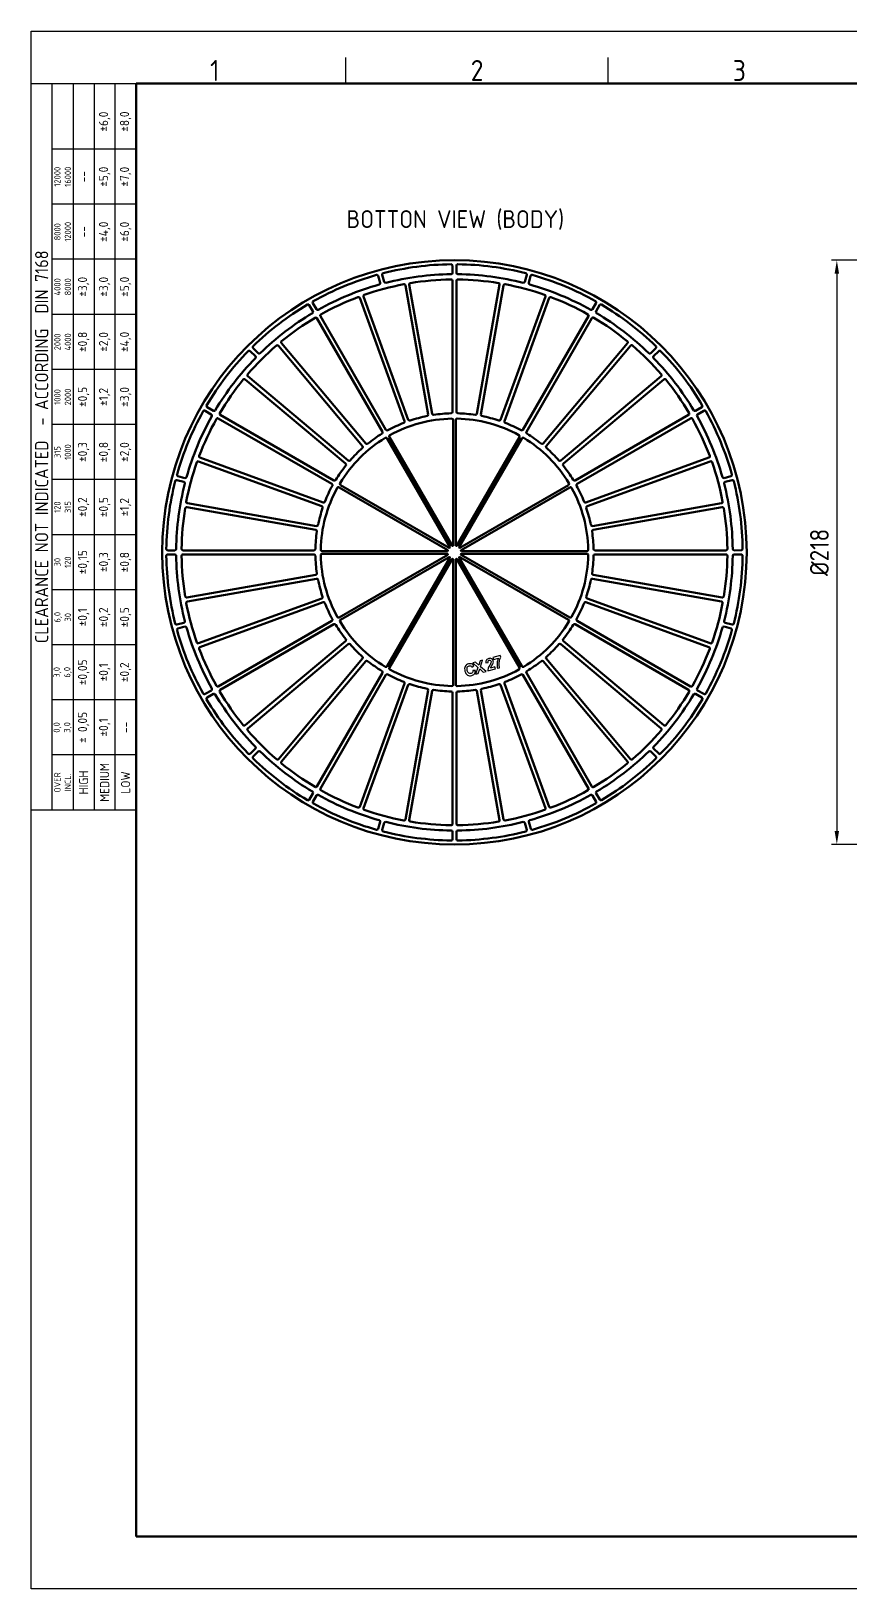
# Model space of a CAD drawing. Extents: x 0 to 900, y 0 to 581.
# Drawn here: x 0 to 305, y 0 to 581 of the extents above; entities that cross this region are included whole.
import ezdxf
from ezdxf.enums import TextEntityAlignment as Align

# ---------------------------------------------------------------- set-up
doc = ezdxf.new("R2010")
doc.units = 0
doc.header["$LTSCALE"] = 2
doc.linetypes.add('AM_ISO02W050', pattern=[7.5, 6, -1.5])
doc.layers.get('0').update_dxf_attribs({"linetype": 'CONTINUOUS'})
doc.layers.get('Defpoints').update_dxf_attribs({"linetype": 'CONTINUOUS'})
for name, color, linetype, lineweight in [('AM_0', 7, 'CONTINUOUS', 50), ('AM_3', 6, 'AM_ISO02W050', 25), ('AM_4', 3, 'CONTINUOUS', 25), ('AM_BOR', 7, 'CONTINUOUS', 50)]:
    doc.layers.add(name, color=color, linetype=linetype, lineweight=lineweight)
doc.layers.add('Camada 1', color=7, linetype='CONTINUOUS')
doc.styles.add('ACISOTS', font='isocp.shx', dxfattribs={"height": 1})
doc.styles.get("Standard").update_dxf_attribs({"font": 'ISOCP.SHX'})
doc.dimstyles.new('AM_ISO', dxfattribs={"dimtxt": 3.5, "dimasz": 2.5, "dimexe": 1, "dimexo": 1, "dimgap": 1.5, "dimtad": 1, "dimdsep": 46, "dimtxsty": 'Standard', "dimcen": 0, "dimclrd": 256, "dimclre": 256, "dimclrt": 2, "dimadec": 0, "dimazin": 2, "dimtp": 0.1, "dimtm": 0.1, "dimtfac": 0.71, "dimtdec": 3, "dimtmove": 0, "dimatfit": 3, "dimfxl": 1, "dimlwd": -1, "dimlwe": -1, "dimarcsym": 0})

# ---------------------------------------------------------------- blocks, each defined once
blk = doc.blocks.new('A3 ZTL')
for p, q in [((19.57, 280.82), (19.57, 9.78)), ((401.17, 280.82), (19.57, 280.82)), ((401.17, 9.78), (401.17, 280.82)), ((19.57, 9.78), (401.17, 9.78))]:
    blk.add_line(p, q)
at = {"layer": 'AM_BOR', "color": 135, "lineweight": 25}
for p, q in [((0, 0), (0, 290.61)), ((0, 290.61), (410.96, 290.61)), ((205.48, 280.82), (205.48, 290.61)), ((410.96, 290.61), (410.96, 0)), ((58.71, 280.82), (58.71, 285.71)), ((107.63, 280.82), (107.63, 285.71)), ((156.56, 280.82), (156.56, 285.71)), ((254.4, 280.82), (254.4, 285.71)), ((303.33, 280.82), (303.33, 285.71)), ((352.25, 280.82), (352.25, 285.71)), ((3.91, 145.3), (3.91, 280.82)), ((7.83, 280.82), (7.83, 145.3)), ((11.74, 280.82), (11.74, 145.3)), ((15.66, 145.3), (15.66, 280.82)), ((19.57, 268.59), (3.91, 268.59)), ((19.57, 258.32), (3.91, 258.32)), ((19.57, 248.04), (3.91, 248.04)), ((19.57, 237.77), (3.91, 237.77)), ((406.07, 235.32), (401.17, 235.32)), ((19.57, 227.5), (3.91, 227.5)), ((19.57, 217.22), (3.91, 217.22)), ((19.57, 206.95), (3.91, 206.95)), ((19.57, 196.67), (3.91, 196.67)), ((406.07, 190.31), (401.17, 190.31)), ((19.57, 186.4), (3.91, 186.4)), ((19.57, 176.13), (3.91, 176.13)), ((19.57, 165.85), (3.91, 165.85)), ((19.57, 155.58), (3.91, 155.58)), ((401.17, 145.3), (410.96, 145.3)), ((406.07, 100.29), (401.17, 100.29)), ((406.07, 55.28), (401.17, 55.28)), ((205.48, 9.78), (205.48, 0)), ((410.96, 0), (0, 0))]:
    blk.add_line(p, q, dxfattribs=at)
blk.add_lwpolyline([(19.57, 145.3), (0, 145.3), (0, 280.82), (19.57, 280.82)], close=True, dxfattribs=at)
at = {"layer": 'AM_BOR', "color": 135, "lineweight": 25, "style": 'ACISOTS'}
for s, p in [('1', (34.25, 283.27)), ('2', (83.17, 283.27)), ('3', (132.09, 283.27)), ('4', (181.02, 283.27)), ('5', (229.94, 283.27)), ('6', (278.86, 283.27)), ('7', (327.79, 283.27)), ('8', (376.71, 283.27)), ('A', (403.62, 257.83)), ('B', (403.62, 212.82)), ('C', (403.62, 167.81)), ('D', (403.62, 122.8)), ('E', (403.62, 77.79)), ('F', (403.62, 32.78))]:
    blk.add_text(s, height=3.91, dxfattribs=at).set_placement(p, align=Align.MIDDLE)
at = {"layer": 'AM_BOR', "color": 135, "lineweight": 25, "attachment_point": 5, "rotation": 90}
for s, insert, char_height, width in [('±6,0', (13.7, 273.73), 1.712, 10.274), ('±8,0', (17.61, 273.73), 1.712, 10.274), ('12000\\P16000', (5.87, 263.45), 1.174, 10.274), ('±5,0', (13.7, 263.45), 1.712, 10.274), ('±7,0', (17.61, 263.45), 1.712, 10.274), ('--', (9.78, 263.45), 1.712, 10.274), ('8000\\P12000', (5.87, 253.18), 1.174, 10.274), ('--', (9.78, 253.18), 1.712, 10.274), ('±4,0', (13.7, 253.18), 1.712, 10.274), ('±6,0', (17.61, 253.18), 1.712, 10.274), ('{\\Fisocp.shx|c0;CLEARANCE NOT INDICATED  - ACCORDING  DIN 7168}', (1.96, 213.06), 2.4462, 135.5186), ('4000\\P8000', (5.87, 242.91), 1.174, 10.274), ('±3,0', (9.78, 242.91), 1.712, 10.274), ('±3,0', (13.7, 242.91), 1.712, 10.274), ('±5,0', (17.61, 242.91), 1.712, 10.274), ('2000\\P4000', (5.87, 232.63), 1.174, 10.274), ('±0,8', (9.78, 232.63), 1.712, 10.274), ('±2,0', (13.7, 232.63), 1.712, 10.274), ('±4,0', (17.61, 232.63), 1.712, 10.274), ('±0,5', (9.78, 222.36), 1.712, 10.274), ('±1,2', (13.7, 222.36), 1.712, 10.274), ('±3,0', (17.61, 222.36), 1.712, 10.274), ('1000\\P2000', (5.87, 222.36), 1.174, 10.274), ('315\\P1000', (5.87, 212.08), 1.174, 10.274), ('±0,3', (9.78, 212.08), 1.712, 10.274), ('±0,8', (13.7, 212.08), 1.712, 10.274), ('±2,0', (17.61, 212.08), 1.712, 10.274), ('±0,2', (9.78, 201.81), 1.712, 10.274), ('±0,5', (13.7, 201.81), 1.712, 10.274), ('120\\P315', (5.87, 201.81), 1.174, 10.274), ('±1,2', (17.61, 201.81), 1.712, 10.274), ('30\\P120', (5.87, 191.54), 1.174, 10.274), ('±0,15', (9.78, 191.54), 1.712, 10.274), ('±0,3', (13.7, 191.54), 1.712, 10.274), ('±0,8', (17.61, 191.54), 1.712, 10.274), ('6,0\\P30', (5.87, 181.26), 1.174, 10.274), ('±0,1', (9.78, 181.26), 1.712, 10.274), ('±0,2', (13.7, 181.26), 1.712, 10.274), ('±0,5', (17.61, 181.26), 1.712, 10.274), ('3,0\\P6,0', (5.87, 170.99), 1.174, 10.274), ('±0,05', (9.78, 170.99), 1.712, 10.274), ('±0,1', (13.7, 170.99), 1.712, 10.274), ('±0,2', (17.61, 170.99), 1.712, 10.274), ('± 0,05', (9.78, 160.71), 1.712, 10.274), ('0,0\\P3,0', (5.87, 160.71), 1.174, 10.274), ('\\pt4.69206;±0,1', (13.7, 160.71), 1.7123, 10.274), ('--', (17.61, 160.71), 1.712, 10.274), ('{\\Fisocp.shx|c0;OVER\\PINCL.}', (5.87, 150.44), 1.1742, 10.274), ('HIGH', (9.78, 150.44), 1.712, 10.274), ('MEDIUM', (13.7, 150.44), 1.712, 10.274), ('LOW', (17.61, 150.44), 1.712, 10.274)]:
    blk.add_mtext(s, dxfattribs=dict(at, insert=insert, char_height=char_height, width=width))
blk = doc.blocks.new('A$C0FCF02A0')
at = {"layer": 'Camada 1', "color": 7}
for points, knots in [([(0.77, 0.44), (0.77, 0.44), (0.99, 0.37), (0.99, 0.37), (0.99, 0.37), (0.95, 0.24), (0.9, 0.15), (0.82, 0.09), (0.82, 0.09), (0.74, 0.03), (0.64, 0), (0.52, 0), (0.52, 0), (0.37, 0), (0.24, 0.05), (0.15, 0.15), (0.15, 0.15), (0.05, 0.26), (0, 0.4), (0, 0.58), (0, 0.58), (0, 0.77), (0.05, 0.91), (0.15, 1.02), (0.15, 1.02), (0.24, 1.12), (0.37, 1.17), (0.53, 1.17), (0.53, 1.17), (0.67, 1.17), (0.78, 1.13), (0.87, 1.05), (0.87, 1.05), (0.92, 1), (0.96, 0.93), (0.98, 0.84), (0.98, 0.84), (0.98, 0.84), (0.76, 0.79), (0.76, 0.79), (0.76, 0.79), (0.74, 0.85), (0.72, 0.89), (0.67, 0.93), (0.67, 0.93), (0.63, 0.96), (0.58, 0.98), (0.52, 0.98), (0.52, 0.98), (0.43, 0.98), (0.37, 0.95), (0.31, 0.89), (0.31, 0.89), (0.26, 0.83), (0.24, 0.73), (0.24, 0.59), (0.24, 0.59), (0.24, 0.45), (0.26, 0.35), (0.31, 0.29), (0.31, 0.29), (0.36, 0.23), (0.43, 0.2), (0.51, 0.2), (0.51, 0.2), (0.58, 0.2), (0.63, 0.21), (0.67, 0.25), (0.67, 0.25), (0.72, 0.29), (0.75, 0.35), (0.77, 0.44)], [0, 0, 0, 0, 0.055556, 0.055556, 0.055556, 0.055556, 0.111111, 0.111111, 0.111111, 0.111111, 0.166667, 0.166667, 0.166667, 0.166667, 0.222222, 0.222222, 0.222222, 0.222222, 0.277778, 0.277778, 0.277778, 0.277778, 0.333333, 0.333333, 0.333333, 0.333333, 0.388889, 0.388889, 0.388889, 0.388889, 0.444444, 0.444444, 0.444444, 0.444444, 0.5, 0.5, 0.5, 0.5, 0.555556, 0.555556, 0.555556, 0.555556, 0.611111, 0.611111, 0.611111, 0.611111, 0.666667, 0.666667, 0.666667, 0.666667, 0.722222, 0.722222, 0.722222, 0.722222, 0.777778, 0.777778, 0.777778, 0.777778, 0.833333, 0.833333, 0.833333, 0.833333, 0.888889, 0.888889, 0.888889, 0.888889, 0.944444, 0.944444, 0.944444, 0.944444, 1, 1, 1, 1]), ([(0.91, 0.02), (0.91, 0.02), (1.3, 0.61), (1.3, 0.61), (1.3, 0.61), (1.3, 0.61), (0.95, 1.15), (0.95, 1.15), (0.95, 1.15), (0.95, 1.15), (1.21, 1.15), (1.21, 1.15), (1.21, 1.15), (1.21, 1.15), (1.44, 0.79), (1.44, 0.79), (1.44, 0.79), (1.44, 0.79), (1.67, 1.15), (1.67, 1.15), (1.67, 1.15), (1.67, 1.15), (1.93, 1.15), (1.93, 1.15), (1.93, 1.15), (1.93, 1.15), (1.58, 0.6), (1.58, 0.6), (1.58, 0.6), (1.58, 0.6), (1.97, 0.02), (1.97, 0.02), (1.97, 0.02), (1.97, 0.02), (1.69, 0.02), (1.69, 0.02), (1.69, 0.02), (1.69, 0.02), (1.44, 0.41), (1.44, 0.41), (1.44, 0.41), (1.44, 0.41), (1.19, 0.02), (1.19, 0.02), (1.19, 0.02), (1.19, 0.02), (0.91, 0.02), (0.91, 0.02)], [0, 0, 0, 0, 0.083333, 0.083333, 0.083333, 0.083333, 0.166667, 0.166667, 0.166667, 0.166667, 0.25, 0.25, 0.25, 0.25, 0.333333, 0.333333, 0.333333, 0.333333, 0.416667, 0.416667, 0.416667, 0.416667, 0.5, 0.5, 0.5, 0.5, 0.583333, 0.583333, 0.583333, 0.583333, 0.666667, 0.666667, 0.666667, 0.666667, 0.75, 0.75, 0.75, 0.75, 0.833333, 0.833333, 0.833333, 0.833333, 0.916667, 0.916667, 0.916667, 0.916667, 1, 1, 1, 1]), ([(2.91, 0.22), (2.91, 0.22), (2.91, 0.02), (2.91, 0.02), (2.91, 0.02), (2.91, 0.02), (2.15, 0.02), (2.15, 0.02), (2.15, 0.02), (2.16, 0.1), (2.18, 0.17), (2.23, 0.24), (2.23, 0.24), (2.27, 0.3), (2.35, 0.4), (2.47, 0.51), (2.47, 0.51), (2.57, 0.6), (2.63, 0.66), (2.65, 0.69), (2.65, 0.69), (2.68, 0.74), (2.7, 0.78), (2.7, 0.83), (2.7, 0.83), (2.7, 0.88), (2.68, 0.91), (2.66, 0.94), (2.66, 0.94), (2.63, 0.97), (2.59, 0.98), (2.55, 0.98), (2.55, 0.98), (2.5, 0.98), (2.47, 0.96), (2.44, 0.94), (2.44, 0.94), (2.41, 0.91), (2.4, 0.86), (2.39, 0.8), (2.39, 0.8), (2.39, 0.8), (2.18, 0.82), (2.18, 0.82), (2.18, 0.82), (2.19, 0.94), (2.23, 1.03), (2.3, 1.08), (2.3, 1.08), (2.37, 1.13), (2.45, 1.16), (2.55, 1.16), (2.55, 1.16), (2.67, 1.16), (2.75, 1.13), (2.82, 1.07), (2.82, 1.07), (2.88, 1.01), (2.91, 0.93), (2.91, 0.84), (2.91, 0.84), (2.91, 0.79), (2.9, 0.74), (2.89, 0.7), (2.89, 0.7), (2.87, 0.65), (2.84, 0.6), (2.8, 0.55), (2.8, 0.55), (2.77, 0.52), (2.72, 0.47), (2.66, 0.41), (2.66, 0.41), (2.59, 0.34), (2.54, 0.3), (2.53, 0.28), (2.53, 0.28), (2.51, 0.26), (2.49, 0.24), (2.48, 0.22), (2.48, 0.22), (2.48, 0.22), (2.91, 0.22), (2.91, 0.22)], [0, 0, 0, 0, 0.047619, 0.047619, 0.047619, 0.047619, 0.095238, 0.095238, 0.095238, 0.095238, 0.142857, 0.142857, 0.142857, 0.142857, 0.190476, 0.190476, 0.190476, 0.190476, 0.238095, 0.238095, 0.238095, 0.238095, 0.285714, 0.285714, 0.285714, 0.285714, 0.333333, 0.333333, 0.333333, 0.333333, 0.380952, 0.380952, 0.380952, 0.380952, 0.428571, 0.428571, 0.428571, 0.428571, 0.47619, 0.47619, 0.47619, 0.47619, 0.52381, 0.52381, 0.52381, 0.52381, 0.571429, 0.571429, 0.571429, 0.571429, 0.619048, 0.619048, 0.619048, 0.619048, 0.666667, 0.666667, 0.666667, 0.666667, 0.714286, 0.714286, 0.714286, 0.714286, 0.761905, 0.761905, 0.761905, 0.761905, 0.809524, 0.809524, 0.809524, 0.809524, 0.857143, 0.857143, 0.857143, 0.857143, 0.904762, 0.904762, 0.904762, 0.904762, 0.952381, 0.952381, 0.952381, 0.952381, 1, 1, 1, 1]), ([(2.97, 0.94), (2.97, 0.94), (2.97, 1.14), (2.97, 1.14), (2.97, 1.14), (2.97, 1.14), (3.71, 1.14), (3.71, 1.14), (3.71, 1.14), (3.71, 1.14), (3.71, 0.98), (3.71, 0.98), (3.71, 0.98), (3.65, 0.92), (3.59, 0.83), (3.53, 0.72), (3.53, 0.72), (3.46, 0.61), (3.42, 0.49), (3.38, 0.36), (3.38, 0.36), (3.35, 0.23), (3.33, 0.12), (3.33, 0.02), (3.33, 0.02), (3.33, 0.02), (3.12, 0.02), (3.12, 0.02), (3.12, 0.02), (3.13, 0.18), (3.16, 0.34), (3.22, 0.5), (3.22, 0.5), (3.28, 0.66), (3.36, 0.81), (3.47, 0.94), (3.47, 0.94), (3.47, 0.94), (2.97, 0.94), (2.97, 0.94)], [0, 0, 0, 0, 0.1, 0.1, 0.1, 0.1, 0.2, 0.2, 0.2, 0.2, 0.3, 0.3, 0.3, 0.3, 0.4, 0.4, 0.4, 0.4, 0.5, 0.5, 0.5, 0.5, 0.6, 0.6, 0.6, 0.6, 0.7, 0.7, 0.7, 0.7, 0.8, 0.8, 0.8, 0.8, 0.9, 0.9, 0.9, 0.9, 1, 1, 1, 1])]:
    blk.add_open_spline(points, degree=3, knots=knots, dxfattribs=at)
blk = doc.blocks.new('*D33')
at = {"layer": 'AM_4'}
for p, q in [((335.68, 495.74), (298.54, 495.74)), ((300.54, 490.74), (300.54, 282.74)), ((335.68, 277.74), (298.54, 277.74))]:
    blk.add_line(p, q, dxfattribs=at)
for points in [[(299.71, 490.74), (301.37, 490.74), (300.54, 495.74)], [(299.71, 282.74), (301.37, 282.74), (300.54, 277.74)]]:
    blk.add_solid(points, dxfattribs=at)
at = {"layer": 'Defpoints', "color": 0}
for p in [(337.68, 495.74), (300.54, 277.74), (337.68, 277.74)]:
    blk.add_point(p, dxfattribs=at)
at = {"layer": 'AM_4', "color": 3, "insert": (294.04, 386.74), "char_height": 7, "attachment_point": 5, "rotation": 90}
blk.add_mtext('%%C218', dxfattribs=at)

msp = doc.modelspace()

# ---------------------------------------------------------------- hatches: boundary and pattern name
at = {"layer": 'AM_3'}
h = msp.add_hatch(dxfattribs=at)
h.set_pattern_fill('ANSI31', color=256, scale=15, style=0)
h.paths.add_polyline_path([(78.278, 102.972), (76.724, 102.972), (76.724, 95.972), (83.474, 95.972), (83.474, 99.972, -0.2679492)])
h.paths.add_polyline_path([(83.474, 63.972), (76.724, 63.972), (76.724, 56.972), (78.278, 56.972, -0.2679492), (83.474, 59.972)])
h = msp.add_hatch(dxfattribs=at)
h.set_pattern_fill('ANSI31', color=256, scale=15, style=0)
h.paths.add_polyline_path([(86.474, 95.972), (90.224, 99.722), (90.224, 102.972), (88.671, 102.972, -0.2679492), (83.474, 99.972), (83.474, 95.972)])
h.paths.add_polyline_path([(90.224, 56.972), (90.224, 60.222), (86.474, 63.972), (83.474, 63.972), (83.474, 59.972, -0.2679492), (88.671, 56.972)])

# ---------------------------------------------------------------- linework, layer by layer
at = {"layer": 'AM_0'}
for p, q in [((130.186, 487.286), (129.468, 489.889)), ((131.639, 487.672), (130.94, 490.28)), ((157.154, 491.035), (157.134, 493.735)), ((158.657, 491.032), (158.657, 493.732)), ((184.173, 487.676), (184.853, 490.289)), ((185.625, 487.284), (186.323, 489.892)), ((148.072, 438.198), (139.579, 486.362)), ((141.057, 486.623), (149.549, 438.459)), ((157.157, 439.124), (157.157, 488.031)), ((158.657, 488.031), (158.657, 439.124)), ((166.265, 438.459), (174.758, 486.623)), ((176.235, 486.362), (167.742, 438.198)), ((105.107, 476.685), (103.74, 479.014)), ((106.411, 477.434), (105.06, 479.772)), ((139.286, 435.708), (122.559, 481.666)), ((123.968, 482.179), (140.695, 436.221)), ((175.119, 436.221), (191.847, 482.179)), ((193.256, 481.666), (176.529, 435.708)), ((209.403, 477.439), (210.736, 479.787)), ((210.703, 476.684), (212.053, 479.022)), ((131.065, 431.731), (106.612, 474.086)), ((107.911, 474.836), (132.364, 432.481)), ((183.45, 432.481), (207.904, 474.836)), ((209.203, 474.086), (184.749, 431.731)), ((83.626, 459.955), (81.703, 461.85)), ((84.692, 461.015), (82.782, 462.925)), ((123.66, 426.386), (92.223, 463.851)), ((93.372, 464.816), (124.809, 427.35)), ((191.005, 427.35), (222.442, 464.816)), ((223.591, 463.851), (192.154, 426.386)), ((231.123, 461.02), (233.018, 462.943)), ((232.184, 459.955), (234.093, 461.864)), ((117.296, 419.837), (79.831, 451.274)), ((80.795, 452.423), (118.26, 420.986)), ((197.555, 420.986), (235.02, 452.423)), ((235.984, 451.274), (198.519, 419.837)), ((67.207, 438.234), (64.859, 439.568)), ((67.962, 439.535), (65.624, 440.885)), ((112.165, 412.282), (69.811, 436.736)), ((70.561, 438.035), (112.915, 413.581)), ((157.407, 389.351), (157.407, 436.129)), ((158.407, 436.129), (158.407, 389.351)), ((202.899, 413.581), (245.254, 438.035)), ((246.004, 436.736), (203.649, 412.282)), ((247.854, 439.54), (250.182, 440.907)), ((248.602, 438.236), (250.941, 439.586)), ((156.168, 388.751), (132.779, 429.262)), ((133.645, 429.762), (157.034, 389.251)), ((158.781, 389.251), (182.169, 429.762)), ((183.035, 429.262), (159.647, 388.751)), ((108.425, 403.951), (62.467, 420.678)), ((62.98, 422.088), (108.938, 405.361)), ((206.877, 405.361), (252.834, 422.088)), ((253.347, 420.678), (207.39, 403.951)), ((56.97, 413.005), (54.357, 413.685)), ((57.363, 414.456), (54.754, 415.155)), ((258.455, 414.461), (261.057, 415.178)), ((258.84, 413.008), (261.448, 413.706)), ((155.395, 387.612), (114.884, 411.001)), ((115.384, 411.867), (155.895, 388.478)), ((159.92, 388.478), (200.43, 411.867)), ((200.93, 411.001), (160.42, 387.612)), ((106.188, 395.097), (58.024, 403.59)), ((58.284, 405.067), (106.448, 396.574)), ((209.366, 396.574), (257.53, 405.067)), ((257.791, 403.59), (209.627, 395.097)), ((53.611, 385.985), (50.911, 385.966)), ((53.615, 387.489), (50.915, 387.489)), ((56.615, 387.489), (105.522, 387.489)), ((105.522, 385.989), (56.615, 385.989)), ((108.517, 387.239), (155.295, 387.239)), ((155.295, 386.239), (108.517, 386.239)), ((114.884, 362.477), (155.395, 385.866)), ((155.895, 385), (115.384, 361.611)), ((132.779, 344.216), (156.168, 384.727)), ((157.034, 384.227), (133.645, 343.716)), ((157.407, 337.349), (157.407, 384.127)), ((158.407, 384.127), (158.407, 337.349)), ((182.169, 343.716), (158.781, 384.227)), ((159.647, 384.727), (183.035, 344.216)), ((200.43, 361.611), (159.92, 385)), ((160.42, 385.866), (200.93, 362.477)), ((160.52, 387.239), (207.297, 387.239)), ((207.297, 386.239), (160.52, 386.239)), ((210.292, 387.489), (259.2, 387.489)), ((259.2, 385.989), (210.292, 385.989)), ((262.2, 385.989), (264.9, 385.989)), ((262.203, 387.493), (264.903, 387.512)), ((58.024, 369.888), (106.188, 378.381)), ((209.627, 378.381), (257.791, 369.888)), ((106.448, 376.904), (58.284, 368.411)), ((257.53, 368.411), (209.366, 376.904)), ((62.467, 352.8), (108.425, 369.527)), ((108.938, 368.118), (62.98, 351.39)), ((252.834, 351.39), (206.877, 368.118)), ((207.39, 369.527), (253.347, 352.8)), ((56.974, 360.471), (54.366, 359.772)), ((69.811, 336.742), (112.165, 361.196)), ((203.649, 361.196), (246.004, 336.742)), ((258.845, 360.473), (261.458, 359.793)), ((57.36, 359.017), (54.757, 358.3)), ((112.915, 359.897), (70.561, 335.443)), ((245.254, 335.443), (202.899, 359.897)), ((258.452, 359.022), (261.06, 358.323)), ((79.831, 322.204), (117.296, 353.641)), ((118.26, 352.492), (80.795, 321.055)), ((235.02, 321.055), (197.555, 352.492)), ((198.519, 353.641), (235.984, 322.204)), ((92.223, 309.627), (123.66, 347.092)), ((124.809, 346.128), (93.372, 308.663)), ((222.442, 308.663), (191.005, 346.128)), ((192.154, 347.092), (223.591, 309.627)), ((106.612, 299.392), (131.065, 341.747)), ((132.364, 340.997), (107.911, 298.642)), ((122.559, 291.812), (139.286, 337.77)), ((140.695, 337.257), (123.968, 291.299)), ((191.847, 291.299), (175.119, 337.257)), ((176.529, 337.77), (193.256, 291.812)), ((207.904, 298.642), (183.45, 340.997)), ((184.749, 341.747), (209.203, 299.392)), ((67.212, 335.242), (64.874, 333.892)), ((67.961, 333.938), (65.633, 332.572)), ((139.579, 287.116), (148.072, 335.28)), ((149.549, 335.02), (141.057, 286.855)), ((157.157, 285.447), (157.157, 334.354)), ((158.657, 334.354), (158.657, 285.447)), ((174.758, 286.855), (166.265, 335.02)), ((167.742, 335.28), (176.235, 287.116)), ((247.852, 333.943), (250.191, 332.593)), ((248.607, 335.244), (250.955, 333.911)), ((83.631, 313.523), (81.722, 311.614)), ((84.692, 312.458), (82.796, 310.535)), ((231.123, 312.463), (233.032, 310.553)), ((232.189, 313.523), (234.112, 311.628)), ((105.112, 296.794), (103.761, 294.456)), ((210.708, 296.793), (212.075, 294.464)), ((106.412, 296.039), (105.079, 293.691)), ((209.404, 296.044), (210.754, 293.706)), ((130.19, 286.194), (129.491, 283.586)), ((131.641, 285.802), (130.961, 283.189)), ((184.176, 285.806), (184.875, 283.198)), ((185.629, 286.192), (186.347, 283.589)), ((157.157, 282.447), (157.157, 279.746)), ((158.661, 282.443), (158.68, 279.743))]:
    msp.add_line(p, q, dxfattribs=at)
msp.add_circle((157.907, 386.739), 109, dxfattribs=at)
for centre, radius, start, end in [((157.907, 386.739), 107.5, 90.681729, 104.330642), ((156.634, 493.731), 0.5, 0.41399, 90.681729), ((159.157, 493.732), 0.5, 89.330642, 180), ((157.907, 386.739), 107.5, 75.681729, 89.330642), ((157.907, 386.739), 107.5, 105.681729, 119.330642), ((128.986, 489.756), 0.5, 15.41399, 105.681729), ((131.423, 490.41), 0.5, 104.330642, 195), ((157.907, 386.739), 103.8, 90.68866, 104.313313), ((157.907, 386.739), 101.8, 90.707024, 99.292976), ((156.657, 488.031), 0.5, 0, 90.707024), ((156.654, 491.032), 0.5, 270.68866, 0.41399), ((159.157, 491.032), 0.5, 180, 269.313313), ((159.157, 488.031), 0.5, 89.292976, 180), ((157.907, 386.739), 103.8, 75.68866, 89.313313), ((157.907, 386.739), 101.8, 80.707024, 89.292976), ((184.369, 490.415), 0.5, 345.41399, 75.681729), ((186.806, 489.763), 0.5, 74.330642, 165), ((157.907, 386.739), 107.5, 60.681729, 74.330642), ((157.907, 386.739), 103.8, 105.68866, 119.313313), ((124.438, 482.35), 0.5, 109.292976, 200), ((157.907, 386.739), 101.8, 100.707024, 109.292976), ((129.704, 487.153), 0.5, 285.68866, 15.41399), ((132.122, 487.801), 0.5, 195, 284.313313), ((139.087, 486.275), 0.5, 10, 100.707024), ((141.549, 486.71), 0.5, 99.292976, 190), ((174.266, 486.71), 0.5, 350, 80.707024), ((176.728, 486.275), 0.5, 79.292976, 170), ((157.907, 386.739), 101.8, 70.707024, 79.292976), ((183.689, 487.802), 0.5, 255.68866, 345.41399), ((186.108, 487.154), 0.5, 165, 254.313313), ((157.907, 386.739), 103.8, 60.68866, 74.313313), ((191.377, 482.35), 0.5, 340, 70.707024), ((157.907, 386.739), 107.5, 120.681729, 134.330642), ((103.309, 478.761), 0.5, 30.41399, 120.681729), ((104.675, 476.432), 0.5, 300.68866, 30.41399), ((105.493, 480.022), 0.5, 119.330642, 210), ((106.844, 477.684), 0.5, 210, 299.313313), ((157.907, 386.739), 101.8, 110.707024, 119.292976), ((122.089, 481.495), 0.5, 20, 110.707024), ((193.726, 481.495), 0.5, 69.292976, 160), ((157.907, 386.739), 101.8, 60.707024, 69.292976), ((208.968, 477.686), 0.5, 240.68866, 330.41399), ((210.301, 480.034), 0.5, 330.41399, 60.681729), ((211.136, 476.434), 0.5, 150, 239.313313), ((212.486, 478.772), 0.5, 59.330642, 150), ((157.907, 386.739), 107.5, 45.681729, 59.330642), ((157.907, 386.739), 103.8, 120.68866, 134.313313), ((157.907, 386.739), 101.8, 120.707024, 129.292976), ((106.179, 473.836), 0.5, 30, 120.707024), ((108.344, 475.086), 0.5, 119.292976, 210), ((207.471, 475.086), 0.5, 330, 60.707024), ((209.636, 473.836), 0.5, 59.292976, 150), ((157.907, 386.739), 101.8, 50.707024, 59.292976), ((157.907, 386.739), 103.8, 45.68866, 59.313313), ((93.755, 465.137), 0.5, 129.292976, 220), ((222.059, 465.137), 0.5, 320, 50.707024), ((157.907, 386.739), 107.5, 135.681729, 149.330642), ((157.907, 386.739), 103.8, 135.68866, 149.313313), ((157.907, 386.739), 101.8, 130.707024, 139.292976), ((81.352, 461.494), 0.5, 45.41399, 135.681729), ((83.136, 463.278), 0.5, 134.330642, 225), ((83.275, 459.599), 0.5, 315.68866, 45.41399), ((85.045, 461.369), 0.5, 225, 314.313313), ((91.84, 463.53), 0.5, 40, 130.707024), ((223.974, 463.53), 0.5, 49.292976, 140), ((157.907, 386.739), 101.8, 40.707024, 49.292976), ((230.767, 461.371), 0.5, 225.68866, 315.41399), ((232.537, 459.601), 0.5, 135, 224.313313), ((157.907, 386.739), 103.8, 30.68866, 44.313313), ((232.662, 463.294), 0.5, 315.41399, 45.681729), ((234.446, 461.51), 0.5, 44.330642, 135), ((157.907, 386.739), 107.5, 30.681729, 44.330642), ((157.907, 386.739), 101.8, 140.707024, 149.292976), ((79.509, 450.891), 0.5, 50, 140.707024), ((81.116, 452.806), 0.5, 139.292976, 230), ((234.698, 452.806), 0.5, 310, 40.707024), ((236.305, 450.891), 0.5, 39.292976, 130), ((157.907, 386.739), 101.8, 30.707024, 39.292976), ((157.907, 386.739), 107.5, 150.681729, 164.330642), ((157.907, 386.739), 103.8, 150.68866, 164.313313), ((157.907, 386.739), 101.8, 150.707024, 159.292976), ((64.613, 439.133), 0.5, 60.41399, 150.681729), ((65.874, 441.318), 0.5, 149.330642, 240), ((66.961, 437.8), 0.5, 330.68866, 60.41399), ((68.212, 439.968), 0.5, 240, 329.313313), ((69.561, 436.303), 0.5, 60, 150.707024), ((70.811, 438.468), 0.5, 149.292976, 240), ((157.907, 386.739), 49.9, 91.159913, 118.840087), ((141.165, 436.392), 0.5, 200, 288.633082), ((157.907, 386.739), 51.9, 101.366918, 108.633082), ((147.58, 438.111), 0.5, 281.366918, 10), ((150.042, 438.545), 0.5, 190, 278.633082), ((157.907, 386.739), 51.9, 91.366918, 98.633082), ((156.657, 439.124), 0.5, 271.366918, 0), ((156.907, 436.129), 0.5, 360, 91.159913), ((158.907, 436.129), 0.5, 88.840087, 180), ((159.157, 439.124), 0.5, 180, 268.633082), ((157.907, 386.739), 49.9, 61.159913, 88.840087), ((157.907, 386.739), 51.9, 81.366918, 88.633082), ((165.773, 438.545), 0.5, 261.366918, 350), ((168.235, 438.111), 0.5, 170, 258.633082), ((157.907, 386.739), 51.9, 71.366918, 78.633082), ((174.649, 436.392), 0.5, 251.366918, 340), ((245.004, 438.468), 0.5, 300, 30.707024), ((246.254, 436.303), 0.5, 29.292976, 120), ((157.907, 386.739), 101.8, 20.707024, 29.292976), ((247.6, 439.971), 0.5, 210.68866, 300.41399), ((248.852, 437.803), 0.5, 120, 209.313313), ((157.907, 386.739), 103.8, 15.68866, 29.313313), ((249.929, 441.338), 0.5, 300.41399, 30.681729), ((251.191, 439.153), 0.5, 29.330642, 120), ((157.907, 386.739), 107.5, 15.681729, 29.330642), ((157.907, 386.739), 51.9, 121.366918, 128.633082), ((130.632, 431.481), 0.5, 301.366918, 30), ((132.797, 432.731), 0.5, 210, 298.633082), ((157.907, 386.739), 51.9, 111.366918, 118.633082), ((134.078, 430.012), 0.5, 118.840087, 210), ((138.816, 435.537), 0.5, 291.366918, 20), ((176.999, 435.537), 0.5, 160, 248.633082), ((157.907, 386.739), 51.9, 61.366918, 68.633082), ((181.736, 430.012), 0.5, 330, 61.159913), ((183.017, 432.731), 0.5, 241.366918, 330), ((185.182, 431.481), 0.5, 150, 238.633082), ((157.907, 386.739), 51.9, 51.366918, 58.633082), ((157.907, 386.739), 49.9, 121.159913, 148.840087), ((157.907, 386.739), 51.9, 131.366918, 138.633082), ((123.277, 426.065), 0.5, 311.366918, 40), ((125.192, 427.672), 0.5, 220, 308.633082), ((132.346, 429.012), 0.5, 30, 121.159913), ((183.468, 429.012), 0.5, 58.840087, 150), ((157.907, 386.739), 49.9, 31.159913, 58.840087), ((190.622, 427.672), 0.5, 231.366918, 320), ((192.537, 426.065), 0.5, 140, 228.633082), ((157.907, 386.739), 51.9, 41.366918, 48.633082), ((157.907, 386.739), 101.8, 160.707024, 169.292976), ((62.296, 420.208), 0.5, 70, 160.707024), ((63.151, 422.558), 0.5, 159.292976, 250), ((157.907, 386.739), 51.9, 141.366918, 148.633082), ((116.975, 419.454), 0.5, 321.366918, 50), ((118.581, 421.369), 0.5, 230, 318.633082), ((197.233, 421.369), 0.5, 221.366918, 310), ((198.84, 419.454), 0.5, 130, 218.633082), ((157.907, 386.739), 51.9, 31.366918, 38.633082), ((252.663, 422.558), 0.5, 290, 20.707024), ((253.518, 420.208), 0.5, 19.292976, 110), ((157.907, 386.739), 101.8, 10.707024, 19.292976), ((157.907, 386.739), 107.5, 165.681729, 179.330642), ((54.231, 413.201), 0.5, 75.41399, 165.681729), ((54.884, 415.638), 0.5, 164.330642, 255), ((56.844, 412.521), 0.5, 345.68866, 75.41399), ((57.492, 414.939), 0.5, 255, 344.313313), ((113.165, 414.014), 0.5, 240, 328.633082), ((202.649, 414.014), 0.5, 211.366918, 300), ((258.322, 414.943), 0.5, 195.68866, 285.41399), ((258.97, 412.525), 0.5, 105, 194.313313), ((260.925, 415.66), 0.5, 285.41399, 15.681729), ((261.578, 413.223), 0.5, 14.330642, 105), ((157.907, 386.739), 107.5, 0.681729, 14.330642), ((157.907, 386.739), 103.8, 165.68866, 179.313313), ((157.907, 386.739), 49.9, 151.159913, 178.840087), ((157.907, 386.739), 51.9, 151.366918, 158.633082), ((111.915, 411.849), 0.5, 331.366918, 60), ((114.634, 410.568), 0.5, 60, 151.159913), ((115.634, 412.3), 0.5, 148.840087, 240), ((200.18, 412.3), 0.5, 300, 31.159913), ((201.18, 410.568), 0.5, 28.840087, 120), ((157.907, 386.739), 49.9, 1.159913, 28.840087), ((203.899, 411.849), 0.5, 120, 208.633082), ((157.907, 386.739), 51.9, 21.366918, 28.633082), ((157.907, 386.739), 103.8, 0.68866, 14.313313), ((157.907, 386.739), 101.8, 170.707024, 179.292976), ((57.937, 403.097), 0.5, 80, 170.707024), ((58.371, 405.559), 0.5, 169.292976, 260), ((157.907, 386.739), 51.9, 161.366918, 168.633082), ((108.254, 403.481), 0.5, 341.366918, 70), ((109.109, 405.83), 0.5, 250, 338.633082), ((206.706, 405.83), 0.5, 201.366918, 290), ((207.561, 403.481), 0.5, 110, 198.633082), ((157.907, 386.739), 51.9, 11.366918, 18.633082), ((257.444, 405.559), 0.5, 280, 10.707024), ((257.878, 403.097), 0.5, 9.292976, 100), ((157.907, 386.739), 101.8, 0.707024, 9.292976), ((106.535, 397.067), 0.5, 260, 348.633082), ((209.279, 397.067), 0.5, 191.366918, 280), ((157.907, 386.739), 51.9, 171.366918, 178.633082), ((106.101, 394.605), 0.5, 351.366918, 80), ((209.714, 394.605), 0.5, 100, 188.633082), ((157.907, 386.739), 51.9, 1.366918, 8.633082), ((50.915, 387.989), 0.5, 179.330642, 270), ((50.915, 385.466), 0.5, 90.41399, 180.681729), ((157.907, 386.739), 107.5, 180.681729, 194.330642), ((53.615, 385.485), 0.5, 0.68866, 90.41399), ((53.615, 387.989), 0.5, 270, 359.313313), ((157.907, 386.739), 103.8, 180.68866, 194.313313), ((56.615, 387.989), 0.5, 179.292976, 270), ((56.615, 385.489), 0.5, 90, 180.707024), ((157.907, 386.739), 101.8, 180.707024, 189.292976), ((105.522, 387.989), 0.5, 270, 358.633082), ((105.522, 385.489), 0.5, 1.366918, 90), ((157.907, 386.739), 51.9, 181.366918, 188.633082), ((108.517, 387.739), 0.5, 178.840087, 270), ((108.517, 385.739), 0.5, 90, 181.159913), ((157.907, 386.739), 49.9, 181.159913, 208.840087), ((155.295, 387.439), 0.2, 270, 60), ((155.295, 386.039), 0.2, 300, 90), ((155.995, 388.651), 0.2, 240, 30), ((155.995, 384.827), 0.2, 330, 120), ((157.207, 389.351), 0.2, 210, 360), ((157.207, 384.127), 0.2, 360, 150), ((158.607, 389.351), 0.2, 180, 330), ((158.607, 384.127), 0.2, 30, 180), ((159.82, 388.651), 0.2, 150, 300), ((159.82, 384.827), 0.2, 60, 210), ((160.52, 387.439), 0.2, 120, 270), ((160.52, 386.039), 0.2, 90, 240), ((157.907, 386.739), 49.9, 331.159913, 358.840087), ((207.297, 387.739), 0.5, 270, 1.159913), ((207.297, 385.739), 0.5, 358.840087, 90), ((157.907, 386.739), 51.9, 351.366918, 358.633082), ((210.292, 387.989), 0.5, 181.366918, 270), ((210.292, 385.489), 0.5, 90, 178.633082), ((157.907, 386.739), 101.8, 350.707024, 359.292976), ((157.907, 386.739), 103.8, 345.68866, 359.313313), ((259.2, 387.989), 0.5, 270, 0.707024), ((259.2, 385.489), 0.5, 359.292976, 90), ((262.2, 387.993), 0.5, 180.68866, 270.41399), ((262.2, 385.489), 0.5, 90, 179.313313), ((157.907, 386.739), 107.5, 345.681729, 359.330642), ((264.9, 385.489), 0.5, 359.330642, 90), ((264.9, 388.012), 0.5, 270.41399, 0.681729), ((106.101, 378.873), 0.5, 280, 8.633082), ((209.714, 378.873), 0.5, 171.366918, 260), ((106.535, 376.411), 0.5, 11.366918, 100), ((157.907, 386.739), 51.9, 191.366918, 198.633082), ((157.907, 386.739), 51.9, 341.366918, 348.633082), ((209.279, 376.411), 0.5, 80, 168.633082), ((57.937, 370.381), 0.5, 189.292976, 280), ((58.371, 367.919), 0.5, 100, 190.707024), ((157.907, 386.739), 101.8, 190.707024, 199.292976), ((108.254, 369.997), 0.5, 290, 18.633082), ((109.109, 367.648), 0.5, 21.366918, 110), ((157.907, 386.739), 51.9, 201.366918, 208.633082), ((157.907, 386.739), 51.9, 331.366918, 338.633082), ((206.706, 367.648), 0.5, 70, 158.633082), ((207.561, 369.997), 0.5, 161.366918, 250), ((157.907, 386.739), 101.8, 340.707024, 349.292976), ((257.444, 367.919), 0.5, 349.292976, 80), ((257.878, 370.381), 0.5, 260, 350.707024), ((56.845, 360.954), 0.5, 285, 14.313313), ((111.915, 361.629), 0.5, 300, 28.633082), ((114.634, 362.91), 0.5, 208.840087, 300), ((115.634, 361.178), 0.5, 120, 211.159913), ((157.907, 386.739), 49.9, 211.159913, 238.840087), ((157.907, 386.739), 49.9, 301.159913, 328.840087), ((200.18, 361.178), 0.5, 328.840087, 60), ((201.18, 362.91), 0.5, 240, 331.159913), ((203.899, 361.629), 0.5, 151.366918, 240), ((258.971, 360.957), 0.5, 165.68866, 255.41399), ((54.237, 360.255), 0.5, 194.330642, 285), ((54.89, 357.818), 0.5, 105.41399, 195.681729), ((157.907, 386.739), 107.5, 195.681729, 209.330642), ((57.493, 358.535), 0.5, 15.68866, 105.41399), ((157.907, 386.739), 103.8, 195.68866, 209.313313), ((113.165, 359.464), 0.5, 31.366918, 120), ((157.907, 386.739), 51.9, 211.366918, 218.633082), ((157.907, 386.739), 51.9, 321.366918, 328.633082), ((202.649, 359.464), 0.5, 60, 148.633082), ((157.907, 386.739), 103.8, 330.68866, 344.313313), ((157.907, 386.739), 107.5, 330.681729, 344.330642), ((258.323, 358.539), 0.5, 75, 164.313313), ((260.931, 357.84), 0.5, 344.330642, 75), ((261.584, 360.277), 0.5, 255.41399, 345.681729), ((62.296, 353.27), 0.5, 199.292976, 290), ((63.151, 350.92), 0.5, 110, 200.707024), ((157.907, 386.739), 101.8, 200.707024, 209.292976), ((116.975, 354.024), 0.5, 310, 38.633082), ((118.581, 352.109), 0.5, 41.366918, 130), ((157.907, 386.739), 51.9, 221.366918, 228.633082), ((157.907, 386.739), 51.9, 311.366918, 318.633082), ((197.233, 352.109), 0.5, 50, 138.633082), ((198.84, 354.024), 0.5, 141.366918, 230), ((157.907, 386.739), 101.8, 330.707024, 339.292976), ((252.663, 350.92), 0.5, 339.292976, 70), ((253.518, 353.27), 0.5, 250, 340.707024), ((123.277, 347.413), 0.5, 320, 48.633082), ((125.192, 345.806), 0.5, 51.366918, 140), ((157.907, 386.739), 51.9, 231.366918, 238.633082), ((132.346, 344.466), 0.5, 238.840087, 330), ((134.078, 343.466), 0.5, 150, 241.159913), ((157.907, 386.739), 49.9, 241.159913, 268.840087), ((157.907, 386.739), 49.9, 271.159913, 298.840087), ((181.736, 343.466), 0.5, 298.840087, 30), ((183.468, 344.466), 0.5, 210, 301.159913), ((157.907, 386.739), 51.9, 301.366918, 308.633082), ((190.622, 345.806), 0.5, 40, 128.633082), ((192.537, 347.413), 0.5, 131.366918, 220), ((130.632, 341.997), 0.5, 330, 58.633082), ((132.797, 340.747), 0.5, 61.366918, 150), ((157.907, 386.739), 51.9, 241.366918, 248.633082), ((138.816, 337.941), 0.5, 340, 68.633082), ((141.165, 337.086), 0.5, 71.366918, 160), ((157.907, 386.739), 51.9, 251.366918, 258.633082), ((156.907, 337.349), 0.5, 268.840087, 360), ((158.907, 337.349), 0.5, 180, 271.159913), ((157.907, 386.739), 51.9, 281.366918, 288.633082), ((174.649, 337.086), 0.5, 20, 108.633082), ((176.999, 337.941), 0.5, 111.366918, 200), ((157.907, 386.739), 51.9, 291.366918, 298.633082), ((183.017, 340.747), 0.5, 30, 118.633082), ((185.182, 341.997), 0.5, 121.366918, 210), ((64.624, 334.325), 0.5, 209.330642, 300), ((65.886, 332.14), 0.5, 120.41399, 210.681729), ((157.907, 386.739), 107.5, 210.681729, 224.330642), ((66.962, 335.675), 0.5, 300, 29.313313), ((68.214, 333.507), 0.5, 30.68866, 120.41399), ((157.907, 386.739), 103.8, 210.68866, 224.313313), ((69.561, 337.175), 0.5, 209.292976, 300), ((70.811, 335.01), 0.5, 120, 210.707024), ((157.907, 386.739), 101.8, 210.707024, 219.292976), ((147.58, 335.367), 0.5, 350, 78.633082), ((150.042, 334.933), 0.5, 81.366918, 170), ((157.907, 386.739), 51.9, 261.366918, 268.633082), ((156.657, 334.354), 0.5, 360, 88.633082), ((159.157, 334.354), 0.5, 91.366918, 180), ((157.907, 386.739), 51.9, 271.366918, 278.633082), ((165.773, 334.933), 0.5, 10, 98.633082), ((168.235, 335.367), 0.5, 101.366918, 190), ((157.907, 386.739), 103.8, 315.68866, 329.313313), ((157.907, 386.739), 107.5, 315.681729, 329.330642), ((157.907, 386.739), 101.8, 320.707024, 329.292976), ((245.004, 335.01), 0.5, 329.292976, 60), ((246.254, 337.175), 0.5, 240, 330.707024), ((247.602, 333.51), 0.5, 60, 149.313313), ((248.854, 335.678), 0.5, 150.68866, 240.41399), ((249.941, 332.16), 0.5, 329.330642, 60), ((251.202, 334.345), 0.5, 240.41399, 330.681729), ((79.509, 322.587), 0.5, 219.292976, 310), ((81.116, 320.672), 0.5, 130, 220.707024), ((157.907, 386.739), 101.8, 220.707024, 229.292976), ((157.907, 386.739), 101.8, 310.707024, 319.292976), ((234.698, 320.672), 0.5, 319.292976, 50), ((236.305, 322.587), 0.5, 230, 320.707024), ((83.277, 313.877), 0.5, 315, 44.313313), ((232.54, 313.88), 0.5, 135.68866, 225.41399), ((81.368, 311.968), 0.5, 224.330642, 315), ((83.152, 310.184), 0.5, 135.41399, 225.681729), ((157.907, 386.739), 107.5, 225.681729, 239.330642), ((85.048, 312.107), 0.5, 45.68866, 135.41399), ((157.907, 386.739), 103.8, 225.68866, 239.313313), ((91.84, 309.948), 0.5, 229.292976, 320), ((93.755, 308.341), 0.5, 140, 230.707024), ((157.907, 386.739), 103.8, 300.68866, 314.313313), ((157.907, 386.739), 107.5, 300.681729, 314.330642), ((222.059, 308.341), 0.5, 309.292976, 40), ((223.974, 309.948), 0.5, 220, 310.707024), ((230.769, 312.109), 0.5, 45, 134.313313), ((232.679, 310.2), 0.5, 314.330642, 45), ((234.463, 311.984), 0.5, 225.41399, 315.681729), ((157.907, 386.739), 101.8, 230.707024, 239.292976), ((157.907, 386.739), 101.8, 300.707024, 309.292976), ((104.679, 297.044), 0.5, 330, 59.313313), ((106.179, 299.642), 0.5, 239.292976, 330), ((108.344, 298.392), 0.5, 150, 240.707024), ((157.907, 386.739), 101.8, 240.707024, 249.292976), ((157.907, 386.739), 101.8, 290.707024, 299.292976), ((207.471, 298.392), 0.5, 299.292976, 30), ((209.636, 299.642), 0.5, 210, 300.707024), ((211.139, 297.046), 0.5, 120.68866, 210.41399), ((103.328, 294.706), 0.5, 239.330642, 330), ((105.514, 293.444), 0.5, 150.41399, 240.681729), ((157.907, 386.739), 107.5, 240.681729, 254.330642), ((106.847, 295.792), 0.5, 60.68866, 150.41399), ((157.907, 386.739), 103.8, 240.68866, 254.313313), ((122.089, 291.983), 0.5, 249.292976, 340), ((124.438, 291.128), 0.5, 160, 250.707024), ((157.907, 386.739), 101.8, 250.707024, 259.292976), ((157.907, 386.739), 101.8, 280.707024, 289.292976), ((157.907, 386.739), 103.8, 285.68866, 299.313313), ((157.907, 386.739), 107.5, 285.681729, 299.330642), ((191.377, 291.128), 0.5, 289.292976, 20), ((193.726, 291.983), 0.5, 200, 290.707024), ((208.971, 295.794), 0.5, 30, 119.313313), ((210.321, 293.456), 0.5, 299.330642, 30), ((212.506, 294.717), 0.5, 210.41399, 300.681729), ((129.707, 286.324), 0.5, 345, 74.313313), ((132.125, 285.676), 0.5, 75.68866, 165.41399), ((157.907, 386.739), 103.8, 255.68866, 269.313313), ((139.087, 287.203), 0.5, 259.292976, 350), ((141.549, 286.769), 0.5, 170, 260.707024), ((157.907, 386.739), 101.8, 260.707024, 269.292976), ((156.657, 285.447), 0.5, 269.292976, 360), ((159.157, 285.447), 0.5, 180, 270.707024), ((157.907, 386.739), 103.8, 270.68866, 284.313313), ((157.907, 386.739), 101.8, 270.707024, 279.292976), ((174.266, 286.769), 0.5, 279.292976, 10), ((176.728, 287.203), 0.5, 190, 280.707024), ((183.693, 285.677), 0.5, 15, 104.313313), ((186.111, 286.325), 0.5, 105.68866, 195.41399), ((129.008, 283.716), 0.5, 254.330642, 345), ((131.445, 283.063), 0.5, 165.41399, 255.681729), ((157.907, 386.739), 107.5, 255.681729, 269.330642), ((156.657, 279.746), 0.5, 269.330642, 0), ((156.657, 282.447), 0.5, 0, 89.313313), ((159.161, 282.447), 0.5, 90.68866, 180.41399), ((159.18, 279.747), 0.5, 180.41399, 270.681729), ((157.907, 386.739), 107.5, 270.681729, 284.330642), ((184.392, 283.069), 0.5, 284.330642, 15), ((186.829, 283.722), 0.5, 195.41399, 285.681729)]:
    msp.add_arc(centre, radius, start, end, dxfattribs=at)

# ---------------------------------------------------------------- block references
at = {"layer": 'AM_0', "lineweight": 0, "xscale": 2, "yscale": 2, "zscale": 2}
msp.add_blockref('A3 ZTL', (0, 0), dxfattribs=at)
at = {"layer": 'AM_0', "xscale": 3.839176842616887, "yscale": 3.839176842616887, "zscale": 3.839176842616887, "rotation": 15.25365208959059}
msp.add_blockref('A$C0FCF02A0', (162.409, 340.257), dxfattribs=at)

# ---------------------------------------------------------------- texts
at = {"layer": 'AM_0'}
msp.add_text('BOTTON VIEW (BODY)', height=6.66667, dxfattribs=at).set_placement((117.63, 507.747))

# ---------------------------------------------------------------- dimensions: what is measured, and where the dimension line sits
at = {"layer": 'AM_4'}
dim = msp.add_linear_dim(base=(300.538, 277.739), p1=(337.681, 495.739), p2=(337.681, 277.739), angle=90, text='%%C218', dimstyle='AM_ISO', override={"dimscale": 2, "dimclrt": 3, "dimadec": 2, "dimtp": 0, "dimtm": 0.12, "dimtdec": 2}, dxfattribs=at)
dim.commit()
dim.dimension.update_dxf_attribs({"geometry": '*D33', "text_midpoint": (294.038, 386.739)})

doc.saveas('drawing.dxf')
